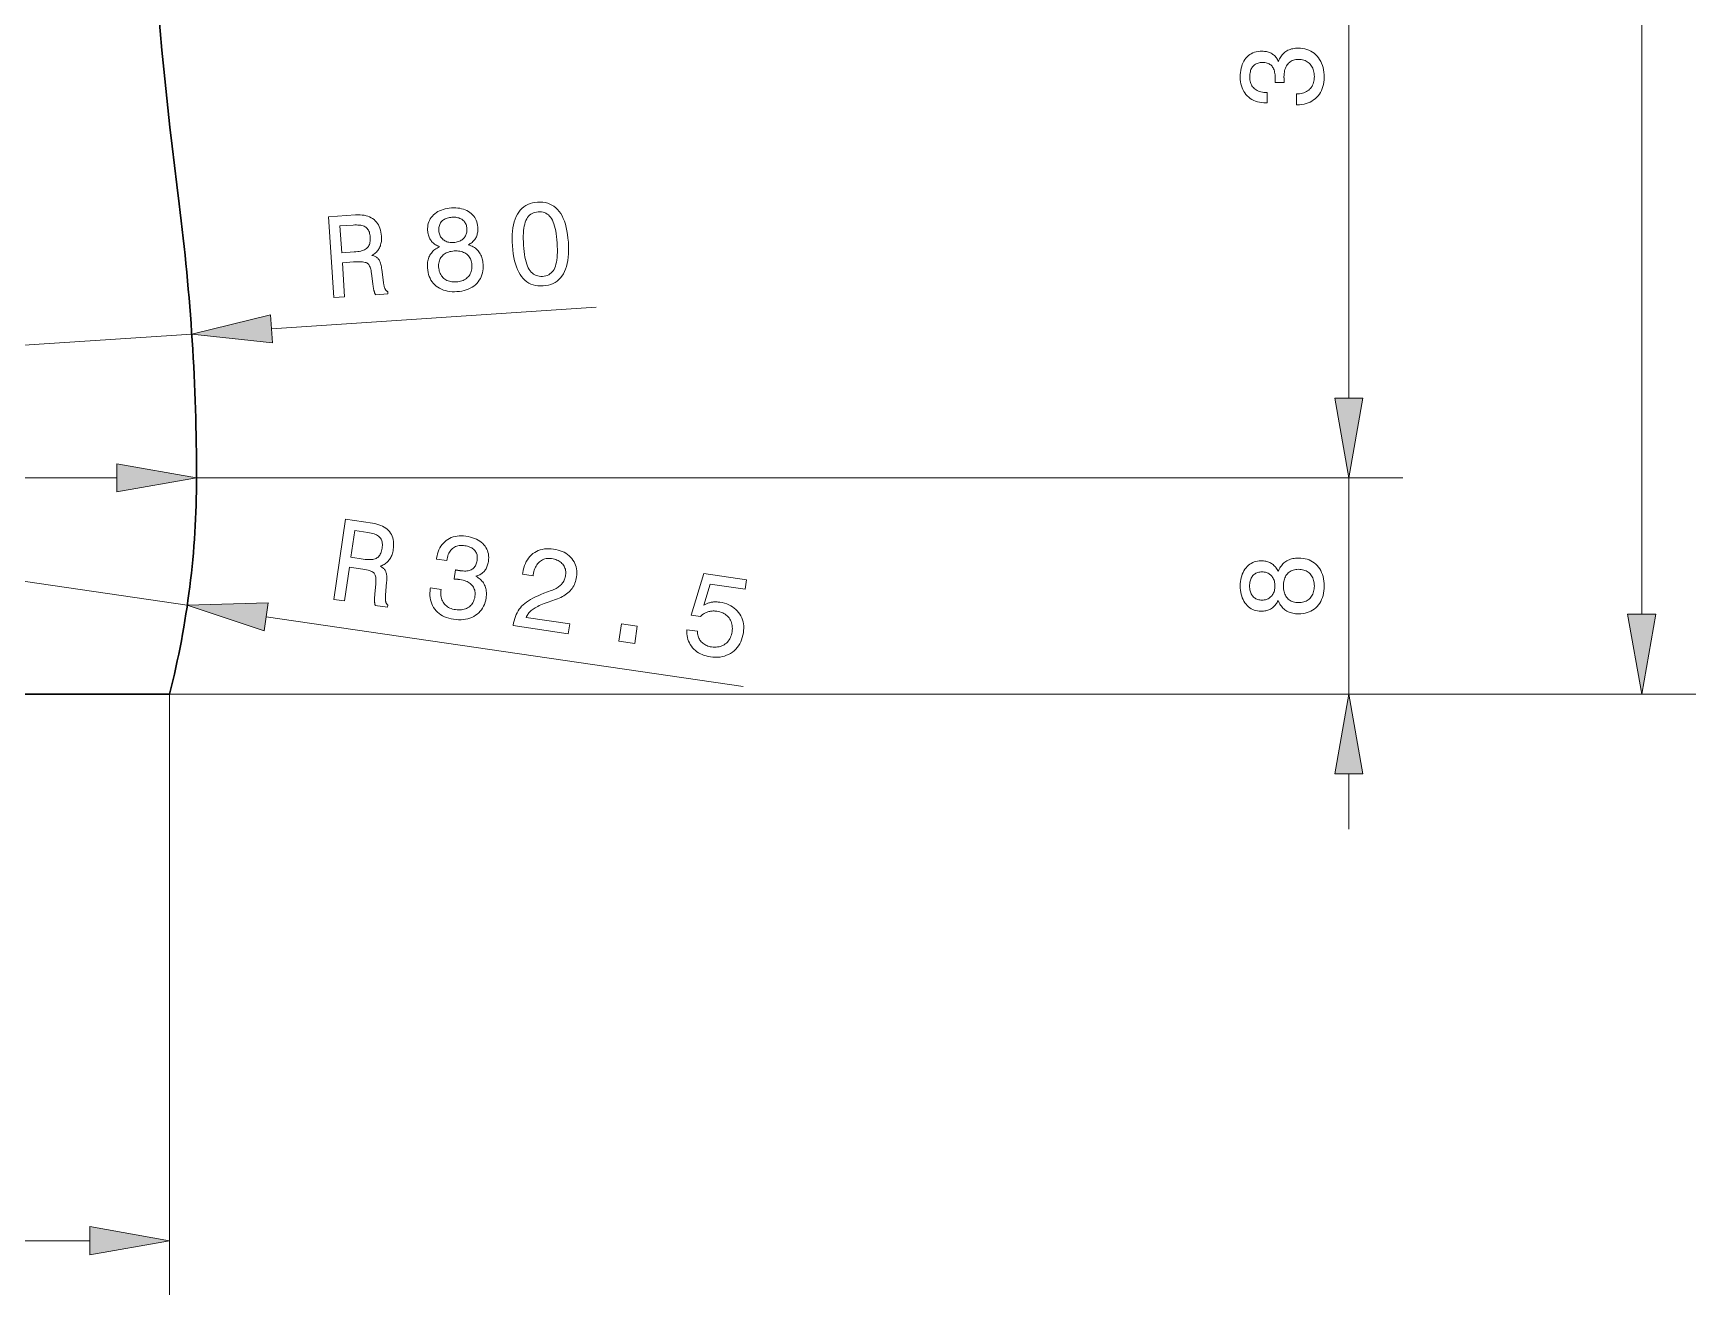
# Model space of a CAD drawing. Extents: x 0 to 297, y 0 to 420.
# Drawn here: x 162.4 to 223.9, y 116.1 to 162.8 of the extents above; entities that cross this region are included whole.
import ezdxf

# ---------------------------------------------------------------- set-up
doc = ezdxf.new("R2010")
doc.units = 0

msp = doc.modelspace()

# ---------------------------------------------------------------- linework, layer by layer
at = {"color": 7, "lineweight": 13}
for p, q in [((221.907, 141.27), (221.907, 344.361)), ((211.066, 149.27), (211.066, 176.361)), ((127.771, 146.315), (165.462, 146.315)), ((168.416, 146.315), (213.066, 146.315)), ((168.416, 146.315), (213.066, 146.315)), ((167.366, 138.315), (213.066, 138.315)), ((167.366, 138.315), (223.907, 138.315)), ((167.416, 138.315), (167.416, 116.081)), ((128.771, 118.081), (164.462, 118.081))]:
    msp.add_line(p, q, dxfattribs=at)
at = {"color": 7, "lineweight": 13, "ltscale": 0.30114}
msp.add_line((171.187, 151.836), (183.205, 152.638), dxfattribs=at)
at = {"color": 7, "lineweight": 13, "ltscale": 0.25}
for p, q in [((158.261, 150.974), (168.239, 151.639)), ((158.179, 143.054), (168.073, 141.605))]:
    msp.add_line(p, q, dxfattribs=at)
at = {"color": 7, "lineweight": 13, "ltscale": 0.051139}
for p, q in [((211.066, 149.27), (211.066, 151.315)), ((211.066, 133.315), (211.066, 135.361))]:
    msp.add_line(p, q, dxfattribs=at)
at = {"color": 7, "lineweight": 13, "ltscale": 0.2}
msp.add_line((211.066, 138.315), (211.066, 146.315), dxfattribs=at)
at = {"color": 7, "lineweight": 13, "ltscale": 0.446069}
msp.add_line((170.996, 141.176), (188.65, 138.59), dxfattribs=at)
at = {"color": 7, "lineweight": 30}
for p, q in [((167.416, 138.315), (125.816, 138.315)), ((167.366, 138.315), (125.866, 138.315))]:
    msp.add_line(p, q, dxfattribs=at)
at = {"color": 7, "lineweight": 13}
for points in [[(209.126, 160.126), (209.126, 160.525), (209.187, 160.528), (209.246, 160.534), (209.303, 160.543), (209.356, 160.556), (209.406, 160.572), (209.454, 160.591), (209.499, 160.613), (209.541, 160.638), (209.58, 160.667), (209.616, 160.699), (209.649, 160.734), (209.678, 160.771), (209.705, 160.811), (209.727, 160.854), (209.746, 160.9), (209.762, 160.948), (209.774, 160.999), (209.783, 161.053), (209.788, 161.109), (209.79, 161.168), (209.788, 161.226), (209.783, 161.281), (209.776, 161.334), (209.764, 161.384), (209.75, 161.432), (209.733, 161.477), (209.712, 161.52), (209.689, 161.56), (209.662, 161.598), (209.632, 161.633), (209.599, 161.665), (209.564, 161.694), (209.526, 161.719), (209.486, 161.741), (209.444, 161.76), (209.399, 161.775), (209.352, 161.787), (209.303, 161.796), (209.251, 161.801), (209.197, 161.803), (209.148, 161.801), (209.101, 161.796), (209.057, 161.787), (209.014, 161.776), (208.974, 161.761), (208.936, 161.742), (208.9, 161.72), (208.867, 161.695), (208.835, 161.667), (208.806, 161.635), (208.78, 161.6), (208.756, 161.562), (208.735, 161.522), (208.717, 161.479), (208.701, 161.433), (208.688, 161.385), (208.679, 161.334), (208.672, 161.28), (208.667, 161.223), (208.666, 161.164), (208.666, 161.155), (208.666, 161.147), (208.666, 161.138), (208.666, 161.129), (208.667, 161.121), (208.667, 161.112), (208.667, 161.103), (208.667, 161.094), (208.668, 161.084), (208.668, 161.075), (208.669, 161.066), (208.669, 161.055), (208.67, 161.045), (208.67, 161.033), (208.671, 161.021), (208.671, 161.009), (208.672, 160.996), (208.673, 160.982), (208.674, 160.968), (208.674, 160.953), (208.335, 160.953), (208.335, 160.962), (208.336, 160.971), (208.336, 160.98), (208.337, 160.989), (208.337, 160.998), (208.337, 161.007), (208.337, 161.016), (208.338, 161.024), (208.338, 161.033), (208.338, 161.041), (208.338, 161.05), (208.339, 161.058), (208.339, 161.066), (208.339, 161.074), (208.339, 161.082), (208.339, 161.09), (208.339, 161.097), (208.339, 161.105), (208.339, 161.112), (208.339, 161.119), (208.338, 161.176), (208.335, 161.23), (208.329, 161.28), (208.321, 161.328), (208.311, 161.373), (208.298, 161.414), (208.283, 161.453), (208.266, 161.488), (208.246, 161.521), (208.224, 161.551), (208.2, 161.577), (208.174, 161.601), (208.145, 161.622), (208.113, 161.64), (208.079, 161.656), (208.043, 161.668), (208.004, 161.678), (207.963, 161.685), (207.919, 161.689), (207.873, 161.691), (207.829, 161.689), (207.786, 161.685), (207.746, 161.679), (207.708, 161.669), (207.672, 161.657), (207.638, 161.642), (207.606, 161.624), (207.577, 161.604), (207.549, 161.581), (207.523, 161.555), (207.5, 161.526), (207.479, 161.496), (207.461, 161.463), (207.445, 161.427), (207.432, 161.389), (207.421, 161.349), (207.412, 161.306), (207.406, 161.261), (207.402, 161.214), (207.401, 161.164), (207.403, 161.108), (207.408, 161.055), (207.416, 161.004), (207.427, 160.956), (207.442, 160.912), (207.46, 160.869), (207.481, 160.83), (207.505, 160.793), (207.533, 160.76), (207.563, 160.728), (207.597, 160.7), (207.634, 160.675), (207.675, 160.653), (207.718, 160.633), (207.764, 160.617), (207.813, 160.604), (207.865, 160.593), (207.92, 160.586), (207.979, 160.581), (208.04, 160.58), (208.04, 160.196), (208.01, 160.196), (207.924, 160.199), (207.841, 160.206), (207.762, 160.219), (207.687, 160.237), (207.615, 160.26), (207.546, 160.288), (207.481, 160.322), (207.42, 160.36), (207.362, 160.404), (207.308, 160.452), (207.259, 160.505), (207.214, 160.562), (207.175, 160.622), (207.141, 160.686), (207.112, 160.753), (207.089, 160.824), (207.07, 160.898), (207.057, 160.976), (207.05, 161.058), (207.047, 161.143), (207.049, 161.233), (207.055, 161.318), (207.066, 161.4), (207.081, 161.477), (207.1, 161.551), (207.124, 161.62), (207.151, 161.685), (207.183, 161.746), (207.219, 161.803), (207.26, 161.855), (207.304, 161.903), (207.352, 161.946), (207.403, 161.984), (207.457, 162.017), (207.515, 162.045), (207.576, 162.068), (207.641, 162.085), (207.708, 162.098), (207.78, 162.106), (207.854, 162.108), (207.897, 162.107), (207.939, 162.104), (207.979, 162.1), (208.018, 162.093), (208.056, 162.084), (208.092, 162.074), (208.127, 162.061), (208.161, 162.047), (208.194, 162.031), (208.225, 162.012), (208.255, 161.992), (208.284, 161.97), (208.311, 161.947), (208.337, 161.921), (208.361, 161.893), (208.384, 161.864), (208.405, 161.833), (208.424, 161.8), (208.443, 161.765), (208.459, 161.729), (208.478, 161.776), (208.499, 161.821), (208.521, 161.864), (208.546, 161.904), (208.573, 161.942), (208.601, 161.978), (208.632, 162.011), (208.665, 162.042), (208.699, 162.07), (208.736, 162.097), (208.774, 162.12), (208.814, 162.142), (208.856, 162.161), (208.9, 162.177), (208.945, 162.191), (208.992, 162.202), (209.041, 162.211), (209.091, 162.217), (209.143, 162.221), (209.197, 162.222), (209.282, 162.219), (209.363, 162.21), (209.441, 162.196), (209.516, 162.175), (209.587, 162.148), (209.654, 162.116), (209.719, 162.077), (209.78, 162.033), (209.837, 161.983), (209.891, 161.927), (209.941, 161.866), (209.985, 161.801), (210.024, 161.732), (210.058, 161.66), (210.087, 161.583), (210.111, 161.503), (210.129, 161.419), (210.142, 161.331), (210.15, 161.239), (210.152, 161.143), (210.15, 161.052), (210.141, 160.965), (210.128, 160.881), (210.109, 160.802), (210.084, 160.726), (210.054, 160.654), (210.019, 160.585), (209.978, 160.521), (209.932, 160.46), (209.88, 160.403), (209.824, 160.35), (209.764, 160.303), (209.701, 160.262), (209.634, 160.226), (209.563, 160.196), (209.489, 160.171), (209.411, 160.151), (209.329, 160.138), (209.244, 160.129), (209.155, 160.126)], [(177.407, 154.872), (177.367, 154.888), (177.329, 154.905), (177.293, 154.924), (177.259, 154.945), (177.226, 154.967), (177.196, 154.99), (177.168, 155.015), (177.141, 155.041), (177.116, 155.069), (177.094, 155.098), (177.073, 155.129), (177.054, 155.161), (177.036, 155.194), (177.021, 155.23), (177.008, 155.267), (176.996, 155.305), (176.987, 155.345), (176.979, 155.386), (176.973, 155.43), (176.969, 155.474), (176.967, 155.542), (176.971, 155.607), (176.979, 155.67), (176.993, 155.731), (177.013, 155.789), (177.038, 155.846), (177.068, 155.9), (177.103, 155.952), (177.144, 156.001), (177.19, 156.049), (177.24, 156.093), (177.294, 156.133), (177.351, 156.17), (177.412, 156.202), (177.476, 156.23), (177.543, 156.253), (177.614, 156.273), (177.688, 156.289), (177.766, 156.301), (177.847, 156.308), (177.929, 156.312), (178.008, 156.31), (178.084, 156.305), (178.157, 156.294), (178.227, 156.28), (178.294, 156.26), (178.359, 156.237), (178.42, 156.209), (178.478, 156.176), (178.534, 156.139), (178.585, 156.098), (178.632, 156.054), (178.674, 156.007), (178.71, 155.957), (178.742, 155.905), (178.769, 155.849), (178.791, 155.791), (178.808, 155.729), (178.82, 155.665), (178.827, 155.598), (178.829, 155.553), (178.829, 155.509), (178.827, 155.467), (178.823, 155.425), (178.816, 155.386), (178.808, 155.347), (178.798, 155.31), (178.786, 155.274), (178.772, 155.24), (178.755, 155.207), (178.737, 155.175), (178.717, 155.144), (178.694, 155.115), (178.669, 155.087), (178.642, 155.06), (178.613, 155.034), (178.582, 155.009), (178.548, 154.986), (178.513, 154.964), (178.475, 154.943), (178.524, 154.927), (178.572, 154.908), (178.616, 154.888), (178.659, 154.865), (178.699, 154.84), (178.737, 154.813), (178.772, 154.784), (178.806, 154.753), (178.837, 154.719), (178.865, 154.684), (178.892, 154.646), (178.916, 154.607), (178.937, 154.565), (178.957, 154.522), (178.973, 154.477), (178.988, 154.43), (179, 154.381), (179.01, 154.33), (179.017, 154.278), (179.022, 154.223), (179.025, 154.138), (179.022, 154.057), (179.013, 153.978), (178.998, 153.903), (178.978, 153.831), (178.952, 153.762), (178.92, 153.696), (178.882, 153.633), (178.838, 153.573), (178.789, 153.517), (178.735, 153.464), (178.676, 153.416), (178.613, 153.373), (178.546, 153.335), (178.474, 153.302), (178.399, 153.274), (178.319, 153.251), (178.235, 153.232), (178.147, 153.218), (178.054, 153.21), (177.961, 153.206), (177.872, 153.208), (177.786, 153.215), (177.704, 153.228), (177.625, 153.246), (177.55, 153.269), (177.479, 153.298), (177.411, 153.332), (177.347, 153.371), (177.286, 153.416), (177.23, 153.466), (177.179, 153.519), (177.133, 153.577), (177.093, 153.638), (177.058, 153.703), (177.028, 153.772), (177.004, 153.844), (176.985, 153.921), (176.971, 154.001), (176.962, 154.086), (176.96, 154.14), (176.96, 154.194), (176.963, 154.245), (176.969, 154.295), (176.977, 154.344), (176.987, 154.391), (177.001, 154.436), (177.017, 154.48), (177.035, 154.522), (177.056, 154.563), (177.08, 154.602), (177.106, 154.639), (177.135, 154.675), (177.166, 154.708), (177.2, 154.74), (177.236, 154.77), (177.275, 154.798), (177.316, 154.824), (177.36, 154.849)], [(180.105, 154.9), (180.098, 155.048), (180.096, 155.189), (180.101, 155.324), (180.111, 155.452), (180.127, 155.573), (180.148, 155.686), (180.176, 155.794), (180.209, 155.894), (180.248, 155.987), (180.293, 156.073), (180.343, 156.152), (180.399, 156.224), (180.46, 156.287), (180.527, 156.344), (180.599, 156.392), (180.676, 156.433), (180.758, 156.467), (180.846, 156.492), (180.94, 156.511), (181.038, 156.521), (181.138, 156.524), (181.234, 156.518), (181.325, 156.505), (181.412, 156.483), (181.494, 156.453), (181.572, 156.414), (181.645, 156.368), (181.714, 156.313), (181.778, 156.25), (181.838, 156.179), (181.893, 156.1), (181.944, 156.013), (181.989, 155.919), (182.03, 155.816), (182.067, 155.706), (182.098, 155.588), (182.125, 155.462), (182.147, 155.328), (182.164, 155.187), (182.177, 155.038), (182.184, 154.889), (182.186, 154.746), (182.182, 154.611), (182.172, 154.484), (182.156, 154.363), (182.135, 154.249), (182.108, 154.143), (182.075, 154.043), (182.036, 153.951), (181.992, 153.865), (181.942, 153.787), (181.887, 153.717), (181.826, 153.654), (181.759, 153.598), (181.687, 153.55), (181.61, 153.51), (181.527, 153.477), (181.439, 153.451), (181.345, 153.433), (181.245, 153.423), (181.146, 153.42), (181.051, 153.425), (180.96, 153.439), (180.874, 153.461), (180.792, 153.491), (180.714, 153.529), (180.641, 153.576), (180.572, 153.631), (180.507, 153.693), (180.447, 153.764), (180.391, 153.843), (180.34, 153.93), (180.294, 154.024), (180.252, 154.126), (180.216, 154.236), (180.184, 154.353), (180.157, 154.478), (180.135, 154.611), (180.118, 154.751)], [(173.498, 152.992), (173.298, 155.982), (174.297, 156.048), (174.384, 156.052), (174.466, 156.051), (174.545, 156.045), (174.62, 156.035), (174.69, 156.02), (174.757, 156), (174.82, 155.976), (174.879, 155.947), (174.934, 155.914), (174.985, 155.875), (175.032, 155.833), (175.075, 155.786), (175.113, 155.735), (175.147, 155.679), (175.176, 155.62), (175.202, 155.556), (175.223, 155.487), (175.239, 155.415), (175.251, 155.338), (175.259, 155.257), (175.261, 155.208), (175.261, 155.161), (175.259, 155.115), (175.255, 155.071), (175.249, 155.028), (175.241, 154.986), (175.23, 154.946), (175.218, 154.907), (175.203, 154.87), (175.187, 154.833), (175.168, 154.799), (175.147, 154.766), (175.124, 154.734), (175.1, 154.704), (175.073, 154.675), (175.044, 154.647), (175.013, 154.622), (174.98, 154.597), (174.945, 154.574), (174.909, 154.553), (174.941, 154.544), (174.972, 154.534), (175.001, 154.523), (175.028, 154.511), (175.054, 154.497), (175.078, 154.482), (175.1, 154.465), (175.12, 154.447), (175.138, 154.428), (175.155, 154.408), (175.17, 154.385), (175.185, 154.359), (175.198, 154.329), (175.211, 154.296), (175.223, 154.259), (175.235, 154.219), (175.245, 154.176), (175.255, 154.129), (175.263, 154.079), (175.271, 154.026), (175.335, 153.542), (175.34, 153.511), (175.344, 153.482), (175.349, 153.455), (175.354, 153.43), (175.36, 153.406), (175.365, 153.384), (175.371, 153.364), (175.377, 153.345), (175.384, 153.328), (175.391, 153.313), (175.398, 153.299), (175.406, 153.286), (175.414, 153.274), (175.423, 153.262), (175.433, 153.251), (175.443, 153.241), (175.454, 153.231), (175.466, 153.223), (175.478, 153.215), (175.491, 153.208), (175.496, 153.126), (175.044, 153.096), (175.037, 153.105), (175.031, 153.116), (175.025, 153.128), (175.019, 153.141), (175.013, 153.154), (175.007, 153.169), (175.002, 153.185), (174.996, 153.201), (174.991, 153.219), (174.986, 153.237), (174.981, 153.257), (174.976, 153.278), (174.971, 153.301), (174.966, 153.325), (174.961, 153.35), (174.957, 153.377), (174.952, 153.404), (174.948, 153.434), (174.943, 153.464), (174.939, 153.496), (174.892, 153.882), (174.884, 153.938), (174.875, 153.99), (174.864, 154.038), (174.851, 154.081), (174.838, 154.121), (174.822, 154.156), (174.806, 154.187), (174.787, 154.214), (174.768, 154.236), (174.747, 154.255), (174.722, 154.27), (174.691, 154.283), (174.654, 154.294), (174.611, 154.302), (174.561, 154.309), (174.506, 154.313), (174.444, 154.315), (174.377, 154.315), (174.303, 154.313), (174.223, 154.309), (173.813, 154.281), (173.897, 153.019)], [(177.382, 155.468), (177.386, 155.426), (177.393, 155.386), (177.402, 155.348), (177.415, 155.311), (177.43, 155.277), (177.448, 155.244), (177.468, 155.213), (177.492, 155.185), (177.518, 155.158), (177.547, 155.132), (177.578, 155.11), (177.61, 155.09), (177.645, 155.072), (177.681, 155.058), (177.718, 155.046), (177.758, 155.036), (177.799, 155.03), (177.842, 155.026), (177.887, 155.025), (177.933, 155.027), (177.979, 155.032), (178.024, 155.038), (178.066, 155.048), (178.106, 155.06), (178.144, 155.074), (178.181, 155.091), (178.214, 155.11), (178.246, 155.132), (178.276, 155.156), (178.304, 155.183), (178.329, 155.212), (178.351, 155.242), (178.371, 155.274), (178.387, 155.307), (178.4, 155.341), (178.411, 155.378), (178.418, 155.415), (178.423, 155.455), (178.424, 155.495), (178.423, 155.537), (178.419, 155.579), (178.412, 155.619), (178.402, 155.657), (178.39, 155.693), (178.375, 155.727), (178.358, 155.759), (178.338, 155.788), (178.315, 155.816), (178.29, 155.842), (178.261, 155.866), (178.231, 155.887), (178.199, 155.906), (178.165, 155.922), (178.128, 155.936), (178.09, 155.947), (178.05, 155.955), (178.008, 155.961), (177.964, 155.965), (177.918, 155.965), (177.87, 155.963), (177.823, 155.959), (177.778, 155.952), (177.735, 155.943), (177.695, 155.932), (177.656, 155.918), (177.62, 155.902), (177.586, 155.884), (177.555, 155.863), (177.525, 155.84), (177.498, 155.815), (177.473, 155.788), (177.451, 155.759), (177.433, 155.728), (177.417, 155.696), (177.404, 155.662), (177.393, 155.626), (177.386, 155.589), (177.382, 155.55), (177.38, 155.51)], [(180.517, 154.927), (180.527, 154.807), (180.539, 154.693), (180.554, 154.587), (180.571, 154.487), (180.591, 154.394), (180.613, 154.308), (180.638, 154.228), (180.666, 154.156), (180.696, 154.09), (180.729, 154.032), (180.765, 153.979), (180.803, 153.933), (180.845, 153.892), (180.89, 153.858), (180.938, 153.829), (180.988, 153.807), (181.042, 153.79), (181.099, 153.779), (181.159, 153.775), (181.222, 153.776), (181.284, 153.783), (181.343, 153.796), (181.398, 153.813), (181.45, 153.837), (181.497, 153.866), (181.54, 153.9), (181.58, 153.94), (181.615, 153.985), (181.647, 154.035), (181.675, 154.091), (181.699, 154.154), (181.72, 154.222), (181.737, 154.298), (181.751, 154.379), (181.762, 154.468), (181.769, 154.563), (181.772, 154.665), (181.772, 154.773), (181.769, 154.888), (181.763, 155.01), (181.753, 155.132), (181.741, 155.247), (181.726, 155.354), (181.709, 155.455), (181.689, 155.549), (181.667, 155.635), (181.643, 155.715), (181.615, 155.787), (181.586, 155.853), (181.554, 155.911), (181.519, 155.963), (181.48, 156.009), (181.439, 156.049), (181.395, 156.083), (181.347, 156.111), (181.296, 156.133), (181.243, 156.15), (181.186, 156.16), (181.126, 156.165), (181.062, 156.163), (181, 156.156), (180.941, 156.144), (180.886, 156.126), (180.835, 156.102), (180.788, 156.073), (180.744, 156.038), (180.705, 155.998), (180.669, 155.953), (180.637, 155.901), (180.608, 155.845), (180.583, 155.782), (180.562, 155.713), (180.544, 155.637), (180.53, 155.555), (180.519, 155.467), (180.512, 155.372), (180.508, 155.27), (180.508, 155.162), (180.511, 155.048)], [(174.21, 155.675), (173.722, 155.642), (173.789, 154.647), (174.249, 154.678), (174.317, 154.684), (174.381, 154.691), (174.44, 154.701), (174.495, 154.713), (174.546, 154.727), (174.592, 154.743), (174.633, 154.761), (174.671, 154.78), (174.703, 154.802), (174.732, 154.826), (174.757, 154.853), (174.778, 154.882), (174.797, 154.914), (174.813, 154.949), (174.826, 154.987), (174.835, 155.028), (174.842, 155.072), (174.846, 155.119), (174.847, 155.168), (174.845, 155.221), (174.84, 155.272), (174.833, 155.32), (174.823, 155.365), (174.811, 155.407), (174.796, 155.446), (174.778, 155.481), (174.758, 155.513), (174.736, 155.543), (174.711, 155.568), (174.683, 155.591), (174.652, 155.611), (174.618, 155.628), (174.58, 155.643), (174.538, 155.655), (174.493, 155.665), (174.444, 155.672), (174.391, 155.676), (174.334, 155.678), (174.274, 155.678)], [(177.376, 154.122), (177.382, 154.068), (177.39, 154.017), (177.401, 153.969), (177.416, 153.923), (177.434, 153.88), (177.455, 153.839), (177.479, 153.8), (177.506, 153.765), (177.537, 153.731), (177.57, 153.7), (177.606, 153.673), (177.645, 153.648), (177.685, 153.627), (177.728, 153.609), (177.773, 153.594), (177.82, 153.583), (177.869, 153.575), (177.921, 153.571), (177.974, 153.569), (178.03, 153.572), (178.086, 153.577), (178.139, 153.585), (178.19, 153.597), (178.238, 153.611), (178.283, 153.628), (178.326, 153.649), (178.366, 153.672), (178.403, 153.699), (178.438, 153.728), (178.471, 153.76), (178.5, 153.795), (178.525, 153.833), (178.548, 153.872), (178.567, 153.913), (178.582, 153.956), (178.594, 154.002), (178.602, 154.049), (178.607, 154.098), (178.609, 154.15), (178.607, 154.204), (178.602, 154.253), (178.594, 154.301), (178.583, 154.346), (178.568, 154.389), (178.551, 154.429), (178.53, 154.467), (178.506, 154.503), (178.479, 154.536), (178.449, 154.567), (178.416, 154.596), (178.38, 154.622), (178.342, 154.644), (178.301, 154.664), (178.258, 154.68), (178.213, 154.694), (178.166, 154.704), (178.116, 154.711), (178.064, 154.715), (178.01, 154.716), (177.954, 154.714), (177.898, 154.709), (177.845, 154.701), (177.794, 154.69), (177.746, 154.676), (177.701, 154.66), (177.658, 154.64), (177.618, 154.618), (177.58, 154.594), (177.546, 154.566), (177.513, 154.535), (177.484, 154.503), (177.459, 154.468), (177.436, 154.431), (177.418, 154.393), (177.402, 154.352), (177.39, 154.31), (177.382, 154.266), (177.376, 154.22), (177.375, 154.172)], [(171.152, 152.356), (168.239, 151.639), (171.221, 151.316)], [(210.545, 149.27), (211.066, 146.315), (211.587, 149.27)], [(210.545, 149.27), (211.066, 146.315), (211.587, 149.27)], [(165.462, 145.794), (168.416, 146.315), (165.462, 146.836)], [(173.499, 141.82), (173.933, 144.784), (174.924, 144.639), (175.009, 144.625), (175.089, 144.606), (175.165, 144.584), (175.236, 144.558), (175.302, 144.529), (175.363, 144.496), (175.419, 144.459), (175.471, 144.418), (175.518, 144.374), (175.56, 144.326), (175.597, 144.274), (175.629, 144.219), (175.655, 144.161), (175.677, 144.1), (175.693, 144.035), (175.704, 143.967), (175.71, 143.896), (175.711, 143.822), (175.707, 143.744), (175.697, 143.663), (175.689, 143.615), (175.679, 143.569), (175.668, 143.525), (175.654, 143.482), (175.639, 143.441), (175.622, 143.403), (175.604, 143.365), (175.583, 143.33), (175.561, 143.296), (175.537, 143.265), (175.512, 143.235), (175.485, 143.207), (175.456, 143.18), (175.425, 143.156), (175.393, 143.133), (175.359, 143.113), (175.323, 143.094), (175.286, 143.077), (175.247, 143.062), (175.206, 143.049), (175.237, 143.034), (175.265, 143.018), (175.291, 143), (175.315, 142.982), (175.337, 142.964), (175.357, 142.944), (175.375, 142.923), (175.391, 142.901), (175.405, 142.879), (175.417, 142.855), (175.427, 142.83), (175.436, 142.801), (175.443, 142.769), (175.448, 142.734), (175.453, 142.696), (175.455, 142.654), (175.456, 142.61), (175.456, 142.562), (175.454, 142.511), (175.45, 142.457), (175.411, 141.971), (175.409, 141.94), (175.407, 141.911), (175.406, 141.883), (175.406, 141.857), (175.406, 141.833), (175.407, 141.81), (175.408, 141.789), (175.411, 141.77), (175.413, 141.752), (175.417, 141.735), (175.421, 141.72), (175.426, 141.706), (175.431, 141.692), (175.438, 141.678), (175.445, 141.666), (175.453, 141.654), (175.462, 141.642), (175.471, 141.631), (175.481, 141.621), (175.492, 141.611), (175.48, 141.53), (175.032, 141.596), (175.028, 141.607), (175.024, 141.618), (175.02, 141.631), (175.017, 141.645), (175.014, 141.66), (175.012, 141.675), (175.009, 141.692), (175.008, 141.709), (175.006, 141.727), (175.005, 141.747), (175.004, 141.767), (175.004, 141.789), (175.004, 141.812), (175.004, 141.836), (175.005, 141.862), (175.006, 141.889), (175.007, 141.917), (175.009, 141.947), (175.011, 141.977), (175.014, 142.01), (175.049, 142.397), (175.053, 142.453), (175.055, 142.506), (175.054, 142.555), (175.051, 142.6), (175.046, 142.641), (175.039, 142.679), (175.029, 142.713), (175.017, 142.743), (175.002, 142.769), (174.986, 142.791), (174.964, 142.812), (174.937, 142.831), (174.903, 142.849), (174.863, 142.867), (174.816, 142.883), (174.763, 142.899), (174.703, 142.914), (174.637, 142.928), (174.564, 142.942), (174.485, 142.954), (174.078, 143.014), (173.895, 141.762)], [(174.76, 144.293), (174.276, 144.363), (174.132, 143.377), (174.588, 143.31), (174.656, 143.301), (174.72, 143.295), (174.78, 143.292), (174.836, 143.292), (174.888, 143.295), (174.937, 143.301), (174.981, 143.31), (175.022, 143.321), (175.058, 143.336), (175.091, 143.353), (175.121, 143.374), (175.148, 143.398), (175.174, 143.426), (175.196, 143.457), (175.217, 143.491), (175.235, 143.529), (175.251, 143.57), (175.265, 143.615), (175.276, 143.663), (175.285, 143.715), (175.291, 143.766), (175.294, 143.815), (175.294, 143.861), (175.291, 143.905), (175.284, 143.945), (175.274, 143.984), (175.262, 144.02), (175.246, 144.053), (175.227, 144.083), (175.204, 144.111), (175.179, 144.137), (175.149, 144.161), (175.115, 144.184), (175.076, 144.204), (175.034, 144.223), (174.987, 144.241), (174.937, 144.256), (174.882, 144.27), (174.823, 144.282)], [(177.071, 142.247), (177.466, 142.19), (177.459, 142.128), (177.457, 142.069), (177.458, 142.012), (177.463, 141.957), (177.471, 141.905), (177.483, 141.855), (177.498, 141.808), (177.518, 141.763), (177.54, 141.72), (177.567, 141.679), (177.596, 141.642), (177.629, 141.607), (177.665, 141.575), (177.704, 141.547), (177.747, 141.521), (177.792, 141.499), (177.841, 141.479), (177.893, 141.463), (177.947, 141.45), (178.006, 141.439), (178.063, 141.432), (178.118, 141.429), (178.172, 141.429), (178.223, 141.433), (178.272, 141.44), (178.32, 141.451), (178.365, 141.465), (178.408, 141.483), (178.449, 141.504), (178.488, 141.528), (178.525, 141.556), (178.559, 141.587), (178.589, 141.62), (178.617, 141.656), (178.642, 141.696), (178.663, 141.737), (178.682, 141.782), (178.697, 141.83), (178.71, 141.88), (178.719, 141.933), (178.725, 141.982), (178.727, 142.029), (178.725, 142.075), (178.719, 142.118), (178.71, 142.16), (178.697, 142.201), (178.681, 142.239), (178.661, 142.276), (178.637, 142.311), (178.61, 142.345), (178.579, 142.376), (178.546, 142.405), (178.509, 142.432), (178.469, 142.456), (178.426, 142.478), (178.38, 142.497), (178.331, 142.515), (178.278, 142.529), (178.223, 142.542), (178.164, 142.552), (178.156, 142.553), (178.147, 142.554), (178.139, 142.555), (178.13, 142.556), (178.121, 142.557), (178.113, 142.559), (178.104, 142.56), (178.095, 142.561), (178.086, 142.562), (178.076, 142.562), (178.067, 142.563), (178.057, 142.564), (178.046, 142.565), (178.035, 142.567), (178.023, 142.568), (178.01, 142.569), (177.997, 142.57), (177.984, 142.571), (177.969, 142.573), (177.954, 142.574), (178.004, 142.91), (178.013, 142.908), (178.022, 142.906), (178.031, 142.905), (178.039, 142.903), (178.048, 142.901), (178.057, 142.9), (178.065, 142.898), (178.074, 142.897), (178.082, 142.895), (178.091, 142.894), (178.099, 142.892), (178.107, 142.891), (178.115, 142.89), (178.123, 142.888), (178.131, 142.887), (178.138, 142.886), (178.146, 142.885), (178.153, 142.884), (178.161, 142.882), (178.168, 142.881), (178.224, 142.874), (178.278, 142.87), (178.329, 142.868), (178.377, 142.869), (178.423, 142.873), (178.466, 142.88), (178.506, 142.889), (178.544, 142.901), (178.579, 142.915), (178.611, 142.933), (178.641, 142.953), (178.668, 142.976), (178.693, 143.001), (178.716, 143.03), (178.736, 143.061), (178.754, 143.095), (178.769, 143.132), (178.782, 143.172), (178.793, 143.214), (178.801, 143.26), (178.806, 143.304), (178.808, 143.346), (178.807, 143.387), (178.803, 143.426), (178.796, 143.464), (178.786, 143.5), (178.773, 143.534), (178.758, 143.566), (178.739, 143.597), (178.717, 143.626), (178.692, 143.653), (178.665, 143.678), (178.635, 143.701), (178.602, 143.722), (178.566, 143.74), (178.528, 143.757), (178.487, 143.772), (178.443, 143.784), (178.397, 143.795), (178.348, 143.803), (178.292, 143.81), (178.239, 143.813), (178.188, 143.812), (178.139, 143.808), (178.092, 143.8), (178.048, 143.788), (178.006, 143.773), (177.966, 143.754), (177.929, 143.732), (177.893, 143.706), (177.86, 143.676), (177.83, 143.643), (177.802, 143.607), (177.777, 143.567), (177.754, 143.524), (177.734, 143.477), (177.716, 143.427), (177.7, 143.373), (177.688, 143.316), (177.677, 143.256), (177.298, 143.311), (177.302, 143.341), (177.317, 143.426), (177.336, 143.507), (177.361, 143.583), (177.389, 143.655), (177.423, 143.723), (177.46, 143.787), (177.503, 143.846), (177.55, 143.901), (177.601, 143.952), (177.657, 143.998), (177.717, 144.04), (177.779, 144.075), (177.844, 144.105), (177.912, 144.13), (177.983, 144.149), (178.056, 144.162), (178.133, 144.169), (178.212, 144.171), (178.294, 144.167), (178.378, 144.157), (178.467, 144.142), (178.551, 144.123), (178.63, 144.101), (178.704, 144.075), (178.774, 144.045), (178.839, 144.012), (178.899, 143.975), (178.955, 143.935), (179.006, 143.89), (179.052, 143.843), (179.093, 143.792), (179.129, 143.739), (179.159, 143.683), (179.184, 143.624), (179.203, 143.563), (179.217, 143.499), (179.225, 143.433), (179.228, 143.364), (179.225, 143.292), (179.216, 143.218), (179.209, 143.176), (179.2, 143.135), (179.19, 143.096), (179.178, 143.058), (179.164, 143.022), (179.148, 142.988), (179.13, 142.955), (179.111, 142.923), (179.09, 142.893), (179.068, 142.865), (179.043, 142.838), (179.018, 142.813), (178.99, 142.789), (178.961, 142.768), (178.93, 142.748), (178.898, 142.73), (178.864, 142.713), (178.829, 142.699), (178.792, 142.686), (178.753, 142.674), (178.797, 142.649), (178.839, 142.622), (178.878, 142.593), (178.914, 142.563), (178.948, 142.531), (178.979, 142.498), (179.007, 142.463), (179.033, 142.426), (179.057, 142.388), (179.077, 142.348), (179.095, 142.306), (179.111, 142.263), (179.123, 142.219), (179.133, 142.174), (179.14, 142.127), (179.144, 142.079), (179.146, 142.029), (179.145, 141.978), (179.141, 141.926), (179.134, 141.873), (179.119, 141.789), (179.099, 141.71), (179.073, 141.635), (179.042, 141.564), (179.005, 141.498), (178.963, 141.436), (178.916, 141.378), (178.863, 141.324), (178.805, 141.274), (178.742, 141.229), (178.674, 141.189), (178.604, 141.154), (178.53, 141.125), (178.453, 141.102), (178.373, 141.085), (178.29, 141.073), (178.204, 141.067), (178.115, 141.067), (178.023, 141.073), (177.928, 141.084), (177.838, 141.1), (177.753, 141.121), (177.673, 141.146), (177.597, 141.177), (177.525, 141.212), (177.458, 141.252), (177.396, 141.297), (177.338, 141.347), (177.284, 141.401), (177.235, 141.46), (177.191, 141.524), (177.154, 141.59), (177.122, 141.659), (177.096, 141.73), (177.076, 141.804), (177.062, 141.882), (177.055, 141.962), (177.053, 142.044), (177.057, 142.13), (177.067, 142.218)], [(180.135, 140.848), (180.137, 140.861), (180.151, 140.947), (180.17, 141.03), (180.192, 141.109), (180.218, 141.185), (180.247, 141.257), (180.28, 141.326), (180.317, 141.391), (180.357, 141.453), (180.401, 141.511), (180.449, 141.566), (180.502, 141.619), (180.561, 141.67), (180.627, 141.72), (180.7, 141.77), (180.779, 141.818), (180.864, 141.865), (180.957, 141.911), (181.056, 141.956), (181.161, 142), (181.273, 142.043), (181.546, 142.144), (181.594, 142.162), (181.639, 142.182), (181.682, 142.202), (181.723, 142.223), (181.761, 142.246), (181.797, 142.269), (181.831, 142.293), (181.862, 142.318), (181.891, 142.344), (181.918, 142.372), (181.942, 142.4), (181.965, 142.429), (181.985, 142.461), (182.004, 142.493), (182.02, 142.527), (182.035, 142.562), (182.048, 142.598), (182.059, 142.636), (182.068, 142.675), (182.075, 142.716), (182.08, 142.763), (182.082, 142.808), (182.08, 142.851), (182.074, 142.894), (182.066, 142.935), (182.053, 142.975), (182.037, 143.013), (182.018, 143.05), (181.995, 143.086), (181.969, 143.12), (181.939, 143.153), (181.907, 143.183), (181.873, 143.21), (181.836, 143.235), (181.796, 143.257), (181.753, 143.276), (181.708, 143.293), (181.661, 143.308), (181.61, 143.32), (181.557, 143.329), (181.504, 143.335), (181.453, 143.337), (181.404, 143.334), (181.356, 143.328), (181.31, 143.318), (181.266, 143.304), (181.223, 143.286), (181.182, 143.264), (181.143, 143.238), (181.106, 143.207), (181.071, 143.174), (181.038, 143.137), (181.009, 143.097), (180.982, 143.053), (180.957, 143.007), (180.936, 142.957), (180.917, 142.904), (180.901, 142.847), (180.887, 142.788), (180.877, 142.725), (180.871, 142.69), (180.483, 142.747), (180.492, 142.807), (180.508, 142.899), (180.529, 142.986), (180.555, 143.068), (180.585, 143.145), (180.621, 143.218), (180.661, 143.286), (180.705, 143.35), (180.755, 143.408), (180.809, 143.462), (180.868, 143.512), (180.931, 143.556), (180.997, 143.594), (181.066, 143.626), (181.138, 143.652), (181.213, 143.671), (181.291, 143.685), (181.372, 143.693), (181.455, 143.695), (181.542, 143.69), (181.632, 143.68), (181.718, 143.665), (181.799, 143.646), (181.877, 143.622), (181.95, 143.594), (182.019, 143.561), (182.085, 143.524), (182.146, 143.483), (182.203, 143.437), (182.256, 143.387), (182.305, 143.332), (182.349, 143.274), (182.387, 143.214), (182.419, 143.152), (182.445, 143.087), (182.466, 143.02), (182.481, 142.951), (182.489, 142.88), (182.492, 142.806), (182.49, 142.73), (182.481, 142.652), (182.47, 142.592), (182.457, 142.534), (182.441, 142.477), (182.421, 142.423), (182.399, 142.371), (182.374, 142.32), (182.346, 142.272), (182.315, 142.225), (182.281, 142.181), (182.244, 142.138), (182.204, 142.098), (182.16, 142.059), (182.114, 142.022), (182.065, 141.986), (182.012, 141.953), (181.956, 141.921), (181.897, 141.89), (181.835, 141.862), (181.77, 141.835), (181.701, 141.81), (181.432, 141.719), (181.358, 141.693), (181.287, 141.666), (181.221, 141.64), (181.158, 141.614), (181.1, 141.587), (181.046, 141.561), (180.996, 141.535), (180.95, 141.51), (180.909, 141.484), (180.871, 141.458), (180.837, 141.432), (180.804, 141.405), (180.774, 141.377), (180.745, 141.348), (180.719, 141.318), (180.694, 141.287), (180.672, 141.255), (180.651, 141.222), (180.633, 141.188), (180.616, 141.153), (182.227, 140.917), (182.173, 140.55)], [(186.56, 140.697), (186.957, 140.639), (186.958, 140.593), (186.963, 140.548), (186.97, 140.505), (186.98, 140.463), (186.992, 140.423), (187.008, 140.385), (187.026, 140.349), (187.047, 140.314), (187.07, 140.281), (187.097, 140.249), (187.125, 140.22), (187.156, 140.193), (187.189, 140.168), (187.224, 140.145), (187.261, 140.125), (187.301, 140.107), (187.342, 140.092), (187.386, 140.079), (187.431, 140.068), (187.479, 140.06), (187.538, 140.053), (187.595, 140.05), (187.65, 140.052), (187.703, 140.057), (187.755, 140.066), (187.805, 140.079), (187.853, 140.096), (187.899, 140.117), (187.943, 140.142), (187.985, 140.171), (188.025, 140.204), (188.062, 140.239), (188.096, 140.277), (188.126, 140.318), (188.152, 140.361), (188.176, 140.408), (188.196, 140.457), (188.213, 140.509), (188.227, 140.564), (188.237, 140.622), (188.244, 140.682), (188.247, 140.739), (188.246, 140.795), (188.241, 140.849), (188.232, 140.901), (188.219, 140.95), (188.202, 140.998), (188.181, 141.044), (188.157, 141.088), (188.128, 141.13), (188.096, 141.17), (188.061, 141.206), (188.023, 141.239), (187.982, 141.269), (187.938, 141.296), (187.891, 141.319), (187.841, 141.339), (187.788, 141.356), (187.732, 141.37), (187.673, 141.38), (187.638, 141.385), (187.604, 141.388), (187.57, 141.389), (187.537, 141.389), (187.504, 141.387), (187.472, 141.384), (187.44, 141.38), (187.408, 141.374), (187.377, 141.367), (187.346, 141.358), (187.316, 141.348), (187.286, 141.336), (187.257, 141.323), (187.228, 141.308), (187.2, 141.292), (187.173, 141.274), (187.145, 141.255), (187.119, 141.235), (187.093, 141.213), (187.067, 141.19), (186.727, 141.24), (187.191, 142.778), (188.777, 142.546), (188.725, 142.196), (187.426, 142.386), (187.19, 141.605), (187.214, 141.62), (187.239, 141.634), (187.265, 141.647), (187.291, 141.659), (187.318, 141.67), (187.345, 141.68), (187.374, 141.689), (187.402, 141.697), (187.432, 141.705), (187.462, 141.711), (187.493, 141.716), (187.524, 141.72), (187.555, 141.723), (187.587, 141.724), (187.619, 141.725), (187.651, 141.725), (187.684, 141.724), (187.718, 141.721), (187.751, 141.718), (187.785, 141.713), (187.874, 141.698), (187.959, 141.677), (188.04, 141.651), (188.116, 141.621), (188.188, 141.585), (188.255, 141.545), (188.318, 141.5), (188.377, 141.449), (188.431, 141.394), (188.481, 141.334), (188.526, 141.271), (188.564, 141.205), (188.597, 141.136), (188.623, 141.064), (188.644, 140.99), (188.658, 140.914), (188.667, 140.835), (188.669, 140.753), (188.665, 140.669), (188.655, 140.582), (188.639, 140.491), (188.617, 140.404), (188.59, 140.322), (188.557, 140.244), (188.519, 140.17), (188.476, 140.101), (188.427, 140.036), (188.373, 139.976), (188.314, 139.92), (188.249, 139.868), (188.18, 139.822), (188.109, 139.782), (188.034, 139.749), (187.957, 139.722), (187.877, 139.701), (187.795, 139.686), (187.71, 139.678), (187.622, 139.676), (187.531, 139.68), (187.438, 139.691), (187.356, 139.705), (187.277, 139.724), (187.202, 139.747), (187.131, 139.775), (187.063, 139.806), (186.999, 139.842), (186.938, 139.883), (186.881, 139.927), (186.827, 139.976), (186.777, 140.03), (186.731, 140.086), (186.691, 140.145), (186.656, 140.206), (186.626, 140.27), (186.602, 140.335), (186.583, 140.403), (186.569, 140.473), (186.561, 140.546), (186.558, 140.62)], [(208.451, 141.779), (208.432, 141.74), (208.412, 141.703), (208.391, 141.669), (208.368, 141.636), (208.344, 141.605), (208.319, 141.576), (208.292, 141.55), (208.264, 141.525), (208.235, 141.502), (208.204, 141.481), (208.172, 141.463), (208.139, 141.446), (208.104, 141.431), (208.068, 141.418), (208.03, 141.407), (207.991, 141.398), (207.951, 141.391), (207.909, 141.386), (207.865, 141.383), (207.821, 141.382), (207.753, 141.385), (207.688, 141.393), (207.626, 141.405), (207.566, 141.424), (207.509, 141.447), (207.455, 141.475), (207.403, 141.509), (207.353, 141.548), (207.306, 141.591), (207.262, 141.641), (207.221, 141.694), (207.185, 141.75), (207.152, 141.81), (207.124, 141.872), (207.101, 141.938), (207.081, 142.007), (207.066, 142.079), (207.056, 142.154), (207.049, 142.233), (207.047, 142.314), (207.049, 142.396), (207.056, 142.475), (207.066, 142.55), (207.081, 142.622), (207.101, 142.691), (207.124, 142.757), (207.152, 142.819), (207.185, 142.879), (207.221, 142.935), (207.262, 142.988), (207.306, 143.036), (207.353, 143.08), (207.403, 143.118), (207.455, 143.152), (207.509, 143.18), (207.566, 143.203), (207.626, 143.221), (207.688, 143.234), (207.753, 143.241), (207.821, 143.244), (207.866, 143.243), (207.91, 143.24), (207.952, 143.235), (207.993, 143.228), (208.032, 143.22), (208.07, 143.209), (208.106, 143.196), (208.141, 143.182), (208.175, 143.165), (208.206, 143.147), (208.237, 143.126), (208.266, 143.104), (208.294, 143.079), (208.32, 143.053), (208.346, 143.024), (208.369, 142.993), (208.392, 142.96), (208.413, 142.926), (208.433, 142.889), (208.451, 142.85), (208.471, 142.898), (208.492, 142.943), (208.516, 142.987), (208.541, 143.027), (208.569, 143.066), (208.598, 143.102), (208.629, 143.135), (208.663, 143.167), (208.698, 143.195), (208.736, 143.222), (208.775, 143.245), (208.816, 143.267), (208.859, 143.286), (208.903, 143.302), (208.949, 143.316), (208.997, 143.327), (209.047, 143.336), (209.098, 143.342), (209.151, 143.346), (209.206, 143.347), (209.29, 143.344), (209.372, 143.336), (209.449, 143.322), (209.524, 143.302), (209.594, 143.277), (209.661, 143.247), (209.725, 143.21), (209.785, 143.168), (209.842, 143.121), (209.895, 143.068), (209.944, 143.01), (209.988, 142.948), (210.026, 142.883), (210.06, 142.813), (210.088, 142.74), (210.111, 142.662), (210.129, 142.581), (210.142, 142.496), (210.15, 142.407), (210.152, 142.314), (210.15, 142.221), (210.142, 142.132), (210.129, 142.047), (210.111, 141.966), (210.088, 141.889), (210.06, 141.815), (210.026, 141.746), (209.988, 141.681), (209.944, 141.619), (209.895, 141.561), (209.842, 141.509), (209.785, 141.461), (209.725, 141.42), (209.661, 141.383), (209.594, 141.353), (209.524, 141.328), (209.449, 141.308), (209.372, 141.294), (209.29, 141.286), (209.206, 141.283), (209.151, 141.284), (209.098, 141.288), (209.047, 141.294), (208.997, 141.303), (208.949, 141.315), (208.903, 141.328), (208.859, 141.345), (208.816, 141.363), (208.775, 141.385), (208.736, 141.409), (208.698, 141.435), (208.663, 141.464), (208.629, 141.495), (208.598, 141.528), (208.569, 141.564), (208.541, 141.602), (208.516, 141.643), (208.492, 141.686), (208.471, 141.731)], [(207.854, 141.793), (207.897, 141.795), (207.937, 141.799), (207.976, 141.806), (208.013, 141.816), (208.048, 141.829), (208.082, 141.845), (208.114, 141.863), (208.144, 141.884), (208.173, 141.909), (208.2, 141.936), (208.225, 141.965), (208.247, 141.996), (208.267, 142.029), (208.284, 142.064), (208.298, 142.101), (208.31, 142.14), (208.319, 142.181), (208.326, 142.223), (208.33, 142.268), (208.331, 142.314), (208.33, 142.361), (208.326, 142.406), (208.319, 142.448), (208.31, 142.489), (208.298, 142.528), (208.284, 142.565), (208.267, 142.601), (208.247, 142.634), (208.225, 142.665), (208.2, 142.695), (208.173, 142.722), (208.144, 142.746), (208.114, 142.767), (208.082, 142.786), (208.048, 142.801), (208.013, 142.814), (207.976, 142.824), (207.937, 142.831), (207.897, 142.835), (207.854, 142.837), (207.812, 142.836), (207.772, 142.831), (207.734, 142.824), (207.697, 142.815), (207.662, 142.802), (207.629, 142.787), (207.598, 142.769), (207.569, 142.748), (207.542, 142.724), (207.516, 142.698), (207.493, 142.669), (207.472, 142.638), (207.453, 142.605), (207.437, 142.57), (207.424, 142.532), (207.412, 142.493), (207.404, 142.451), (207.398, 142.408), (207.394, 142.362), (207.393, 142.314), (207.394, 142.267), (207.398, 142.221), (207.404, 142.178), (207.412, 142.137), (207.424, 142.097), (207.437, 142.06), (207.453, 142.025), (207.472, 141.992), (207.493, 141.961), (207.516, 141.932), (207.542, 141.906), (207.569, 141.882), (207.598, 141.862), (207.629, 141.843), (207.662, 141.828), (207.697, 141.816), (207.734, 141.806), (207.772, 141.799), (207.812, 141.795)], [(209.197, 141.698), (209.251, 141.7), (209.302, 141.705), (209.351, 141.713), (209.398, 141.725), (209.443, 141.74), (209.485, 141.758), (209.525, 141.78), (209.562, 141.804), (209.598, 141.833), (209.631, 141.864), (209.661, 141.898), (209.688, 141.935), (209.712, 141.974), (209.732, 142.015), (209.75, 142.059), (209.764, 142.105), (209.775, 142.154), (209.783, 142.205), (209.788, 142.258), (209.79, 142.314), (209.788, 142.37), (209.783, 142.424), (209.775, 142.475), (209.764, 142.524), (209.75, 142.57), (209.732, 142.615), (209.712, 142.656), (209.688, 142.695), (209.661, 142.732), (209.631, 142.766), (209.598, 142.798), (209.562, 142.826), (209.525, 142.851), (209.485, 142.872), (209.443, 142.89), (209.398, 142.905), (209.351, 142.917), (209.302, 142.925), (209.251, 142.93), (209.197, 142.932), (209.147, 142.93), (209.1, 142.925), (209.054, 142.917), (209.01, 142.905), (208.969, 142.891), (208.93, 142.873), (208.892, 142.851), (208.857, 142.827), (208.824, 142.799), (208.794, 142.767), (208.765, 142.733), (208.74, 142.697), (208.718, 142.657), (208.698, 142.616), (208.682, 142.572), (208.669, 142.525), (208.658, 142.476), (208.651, 142.425), (208.646, 142.371), (208.645, 142.314), (208.646, 142.258), (208.651, 142.204), (208.658, 142.153), (208.669, 142.104), (208.682, 142.058), (208.698, 142.014), (208.718, 141.973), (208.74, 141.934), (208.765, 141.897), (208.794, 141.863), (208.824, 141.832), (208.857, 141.804), (208.892, 141.779), (208.93, 141.758), (208.969, 141.74), (209.01, 141.725), (209.054, 141.713), (209.1, 141.705), (209.147, 141.7)], [(171.072, 141.692), (168.073, 141.605), (170.921, 140.661)], [(221.386, 141.27), (221.907, 138.315), (222.428, 141.27)], [(184.046, 140.275), (184.139, 140.911), (184.73, 140.825), (184.636, 140.189)], [(211.587, 135.361), (211.066, 138.315), (210.545, 135.361)], [(164.462, 117.56), (167.416, 118.081), (164.462, 118.602)]]:
    msp.add_lwpolyline(points, close=True, dxfattribs=at)
at = {"color": 7, "lineweight": 30}
for centre, radius, start, end in [((346.652, 179.315), 180.336, 179.99999, 187.28237), ((88.416, 146.315), 80, 0, 7.28237), ((135.916, 146.315), 32.5, 345.74998, 359.99999)]:
    msp.add_arc(centre, radius, start, end, dxfattribs=at)
at = {"color": 7, "lineweight": 13}
for points in [[(171.152, 152.356), (168.239, 151.639), (171.152, 152.356), (171.221, 151.316)], [(210.545, 149.27), (211.066, 146.315), (210.545, 149.27), (211.587, 149.27)], [(210.545, 149.27), (211.066, 146.315), (210.545, 149.27), (211.587, 149.27)], [(165.462, 145.794), (168.416, 146.315), (165.462, 145.794), (165.462, 146.836)], [(171.072, 141.692), (168.073, 141.605), (171.072, 141.692), (170.921, 140.661)], [(221.386, 141.27), (221.907, 138.315), (221.386, 141.27), (222.428, 141.27)], [(211.587, 135.361), (211.066, 138.315), (211.587, 135.361), (210.545, 135.361)], [(164.462, 117.56), (167.416, 118.081), (164.462, 117.56), (164.462, 118.602)]]:
    msp.add_solid(points, dxfattribs=at)

doc.saveas('drawing.dxf')
